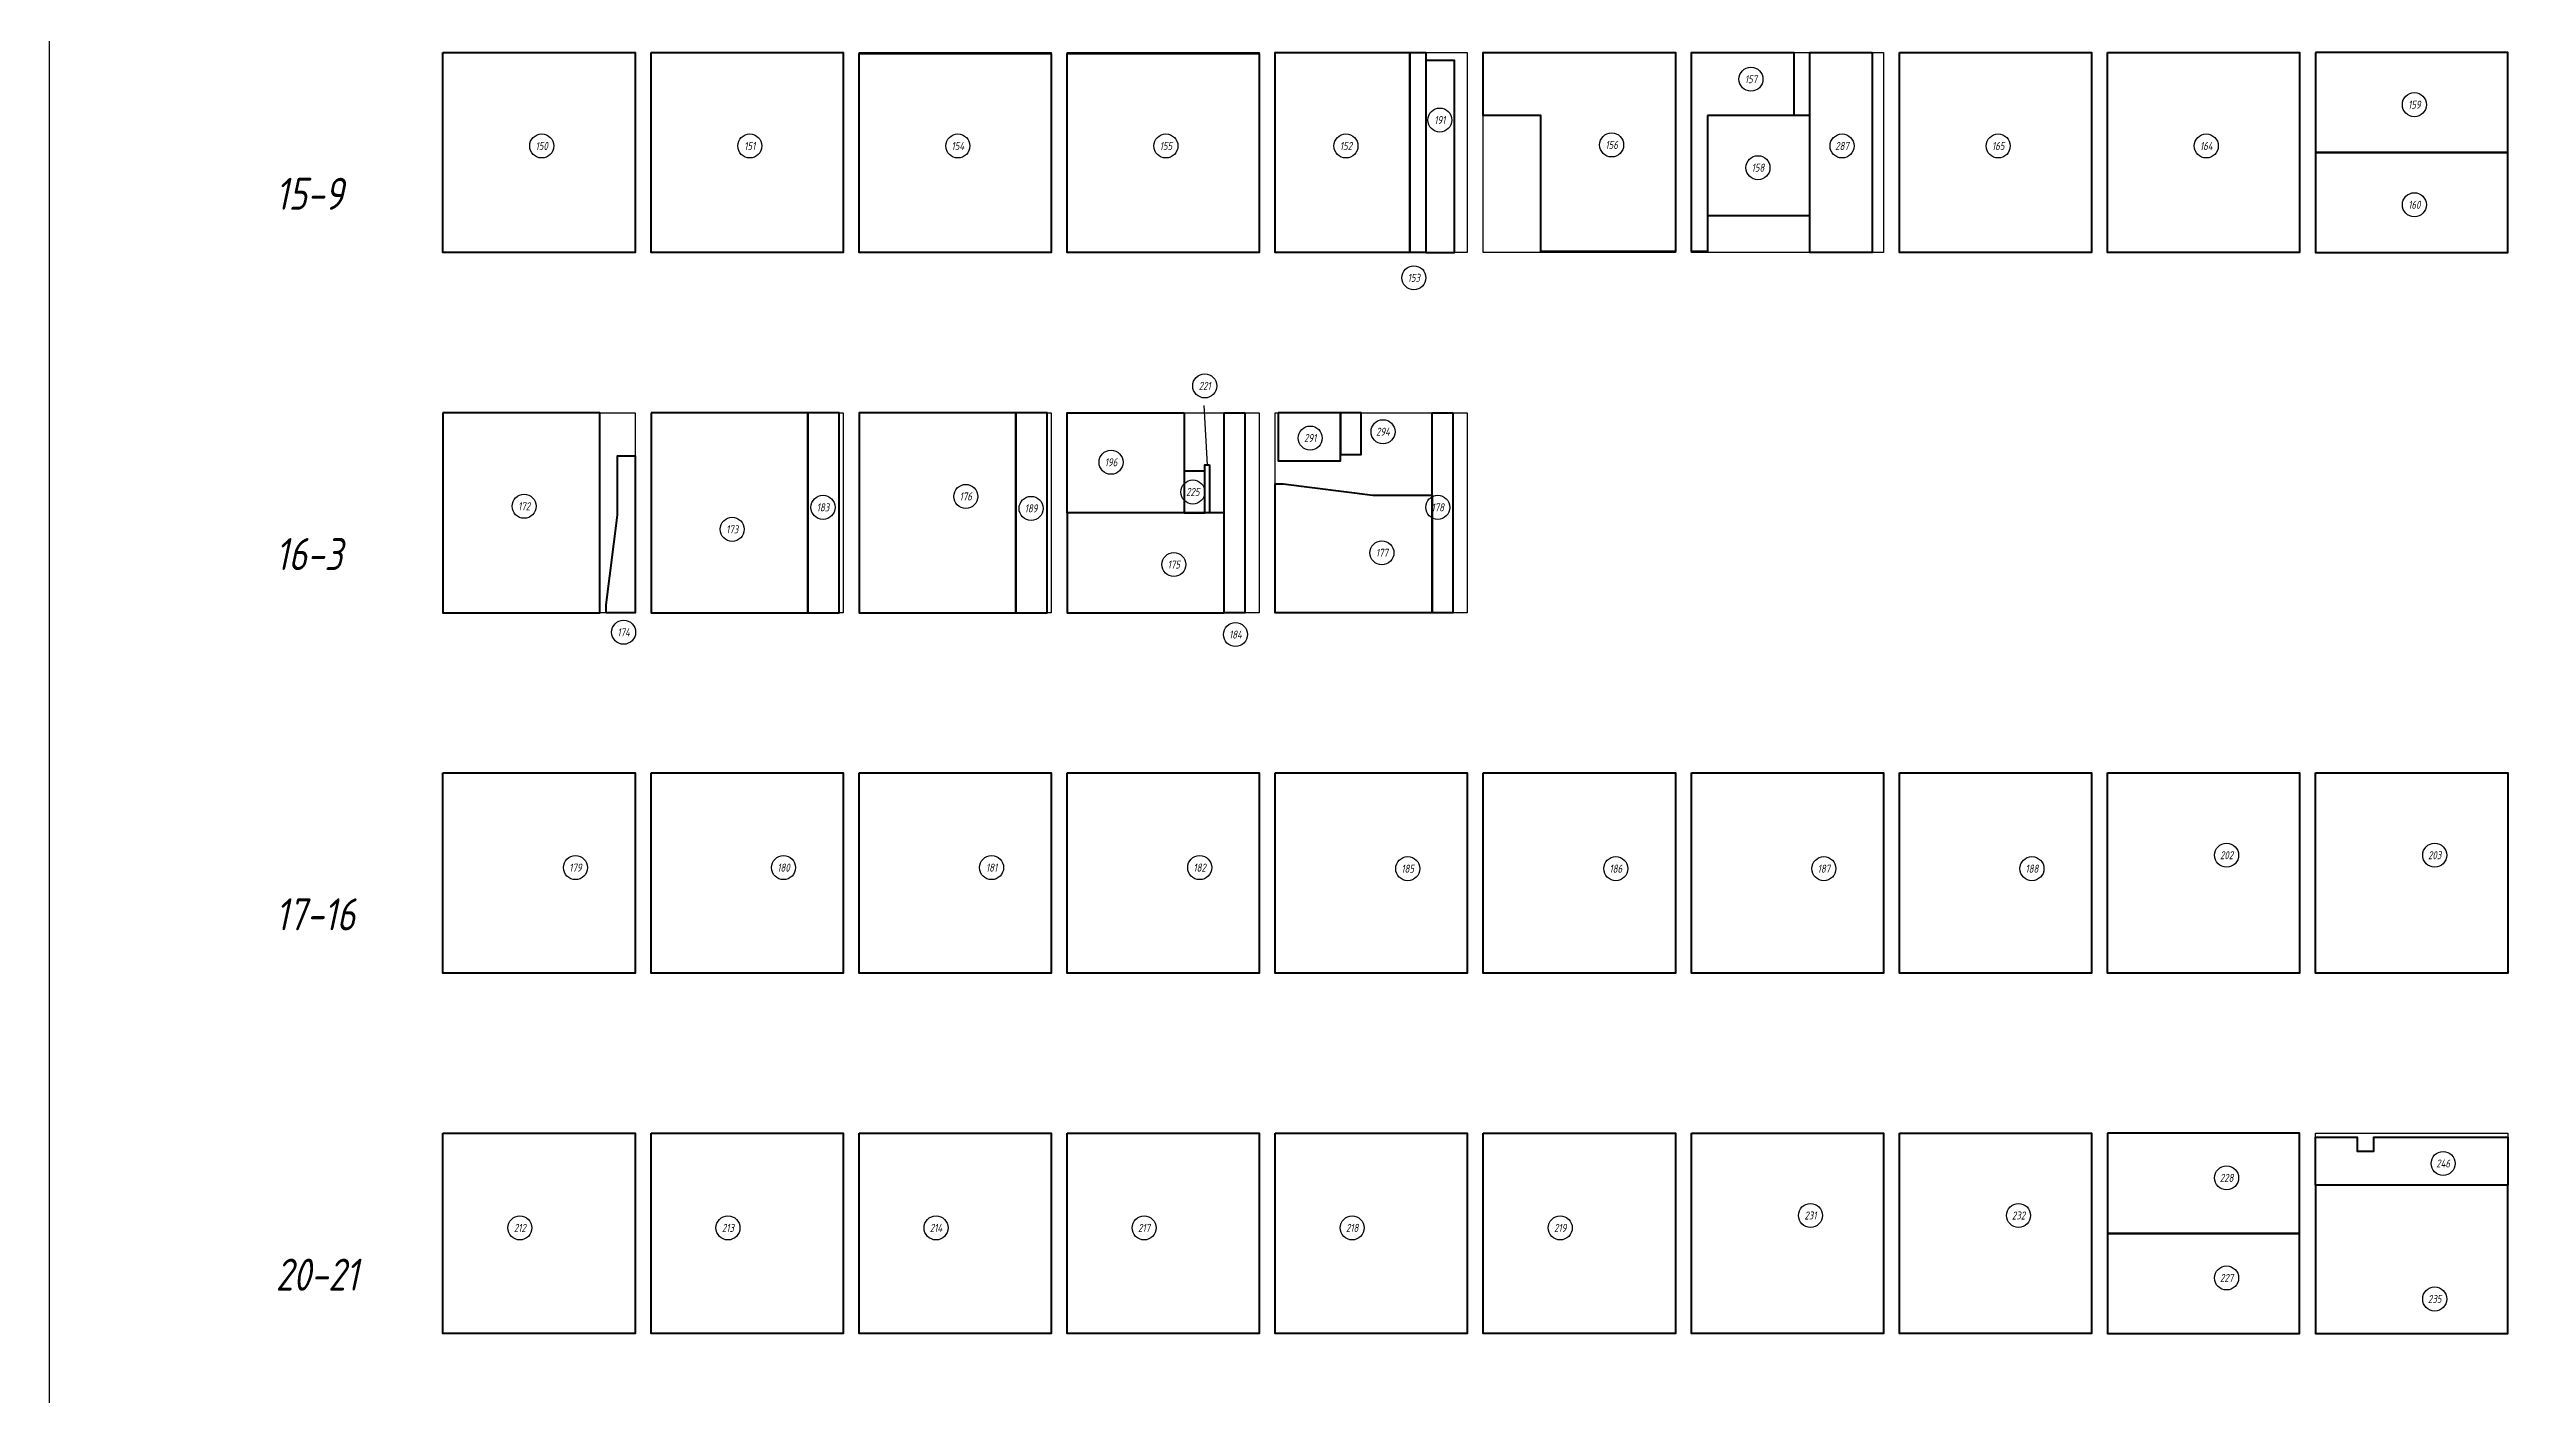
# Model space of a CAD drawing. Header units: millimetres. Extents: x -58926 to 122586, y -58688 to 8347.
# Drawn here: x 32607 to 48017, y -50287 to -41885 of the extents above; entities that cross this region are included whole.
import ezdxf
from ezdxf.enums import TextEntityAlignment as Align

# ---------------------------------------------------------------- set-up
doc = ezdxf.new("R2010")
doc.units = ezdxf.units.MM
doc.layers.add('100 noprint', color=1, linetype='Continuous', plot=False)
doc.layers.add('103 ГВЛ слой 1', color=7, linetype='Continuous')
doc.layers.add('104 ГВЛ слой 2', color=7, linetype='Continuous')
doc.styles.add('ГОСТ-ISOCPEUR', font='isocpeui.ttf', dxfattribs={"width": 0.8})

msp = doc.modelspace()

# ---------------------------------------------------------------- linework, layer by layer
for points in [[(35066.658, -41904.527), (36266.658, -41904.527), (36266.658, -43154.527), (35066.658, -43154.527)], [(36366.658, -41904.527), (37566.658, -41904.527), (37566.658, -43154.527), (36366.658, -43154.527)], [(37666.658, -41904.527), (38866.658, -41904.527), (38866.658, -43154.527), (37666.658, -43154.527)], [(38966.658, -41904.527), (40166.658, -41904.527), (40166.658, -43154.527), (38966.658, -43154.527)], [(40266.658, -41904.527), (41466.658, -41904.527), (41466.658, -43154.527), (40266.658, -43154.527)], [(41566.658, -41904.527), (42766.658, -41904.527), (42766.658, -43154.527), (41566.658, -43154.527)], [(42866.658, -41904.527), (44066.658, -41904.527), (44066.658, -43154.527), (42866.658, -43154.527)], [(44166.658, -41904.527), (45366.658, -41904.527), (45366.658, -43154.527), (44166.658, -43154.527)], [(45466.658, -41904.527), (46666.658, -41904.527), (46666.658, -43154.527), (45466.658, -43154.527)], [(46766.658, -41904.527), (47966.658, -41904.527), (47966.658, -43154.527), (46766.658, -43154.527)], [(35066.658, -44154.527), (36266.658, -44154.527), (36266.658, -45404.527), (35066.658, -45404.527)], [(36366.658, -44154.527), (37566.658, -44154.527), (37566.658, -45404.527), (36366.658, -45404.527)], [(37666.658, -44154.527), (38866.658, -44154.527), (38866.658, -45404.527), (37666.658, -45404.527)], [(38966.658, -44154.527), (40166.658, -44154.527), (40166.658, -45404.527), (38966.658, -45404.527)], [(40266.658, -44154.527), (41466.658, -44154.527), (41466.658, -45404.527), (40266.658, -45404.527)], [(35066.658, -46404.527), (36266.658, -46404.527), (36266.658, -47654.527), (35066.658, -47654.527)], [(36366.658, -46404.527), (37566.658, -46404.527), (37566.658, -47654.527), (36366.658, -47654.527)], [(37666.658, -46404.527), (38866.658, -46404.527), (38866.658, -47654.527), (37666.658, -47654.527)], [(38966.658, -46404.527), (40166.658, -46404.527), (40166.658, -47654.527), (38966.658, -47654.527)], [(40266.658, -46404.527), (41466.658, -46404.527), (41466.658, -47654.527), (40266.658, -47654.527)], [(41566.658, -46404.527), (42766.658, -46404.527), (42766.658, -47654.527), (41566.658, -47654.527)], [(42866.658, -46404.527), (44066.658, -46404.527), (44066.658, -47654.527), (42866.658, -47654.527)], [(44166.658, -46404.527), (45366.658, -46404.527), (45366.658, -47654.527), (44166.658, -47654.527)], [(45466.658, -46404.527), (46666.658, -46404.527), (46666.658, -47654.527), (45466.658, -47654.527)], [(46766.658, -46404.527), (47966.658, -46404.527), (47966.658, -47654.527), (46766.658, -47654.527)], [(35066.658, -48654.527), (36266.658, -48654.527), (36266.658, -49904.527), (35066.658, -49904.527)], [(36366.658, -48654.527), (37566.658, -48654.527), (37566.658, -49904.527), (36366.658, -49904.527)], [(37666.658, -48654.527), (38866.658, -48654.527), (38866.658, -49904.527), (37666.658, -49904.527)], [(38966.658, -48654.527), (40166.658, -48654.527), (40166.658, -49904.527), (38966.658, -49904.527)], [(40266.658, -48654.527), (41466.658, -48654.527), (41466.658, -49904.527), (40266.658, -49904.527)], [(41566.658, -48654.527), (42766.658, -48654.527), (42766.658, -49904.527), (41566.658, -49904.527)], [(42866.658, -48654.527), (44066.658, -48654.527), (44066.658, -49904.527), (42866.658, -49904.527)], [(44166.658, -48654.527), (45366.658, -48654.527), (45366.658, -49904.527), (44166.658, -49904.527)], [(45466.658, -48654.527), (46666.658, -48654.527), (46666.658, -49904.527), (45466.658, -49904.527)], [(46766.658, -48654.527), (47966.658, -48654.527), (47966.658, -49904.527), (46766.658, -49904.527)]]:
    msp.add_lwpolyline(points, close=True)
at = {"layer": '100 noprint'}
msp.add_lwpolyline([(32607.243, -25692.141), (32607.243, -58688.31), (63040.709, -58688.31), (63040.709, -25692.141)], close=True, dxfattribs=at)
at = {"layer": '103 ГВЛ слой 1', "color": 6}
msp.add_line((39821.314, -44108.938), (39841.658, -44479.527), dxfattribs=at)
at = {"layer": '103 ГВЛ слой 1', "color": 6, "lineweight": 40}
for points in [[(35066.658, -41904.527), (36266.658, -41904.527), (36266.658, -43154.527), (35066.658, -43154.527)], [(36366.658, -41904.527), (37566.658, -41904.527), (37566.658, -43154.527), (36366.658, -43154.527)], [(37666.658, -41911.027), (38866.658, -41911.027), (38866.658, -43154.527), (37666.658, -43154.527)], [(38966.658, -41911.027), (40166.658, -41911.027), (40166.658, -43154.527), (38966.658, -43154.527)], [(41106.658, -41904.527), (41106.658, -43154.527), (40266.658, -43154.527), (40266.658, -41904.527)], [(41206.658, -41904.527), (41206.658, -43154.527), (41106.658, -43154.527), (41106.658, -41904.527)], [(41566.658, -42298.027), (41566.658, -41904.527), (42766.658, -41904.527), (42766.658, -43148.027), (41926.658, -43148.027), (41926.658, -42298.027)], [(42966.658, -42298.027), (42966.658, -43148.027), (42866.658, -43148.027), (42866.658, -41904.527), (43506.658, -41904.527), (43506.658, -42298.027)], [(43996.658, -41904.527), (43996.658, -43154.527), (43606.658, -43154.527), (43606.658, -41904.527)], [(41206.658, -43154.527), (41387.158, -43154.527), (41387.158, -41954.527), (41206.658, -41954.527)], [(35066.658, -44154.527), (35066.658, -45404.527), (36046.658, -45404.527), (36046.658, -44154.527)], [(36366.658, -44154.527), (36366.658, -45404.527), (37346.658, -45404.527), (37346.658, -44154.527)], [(37346.658, -44154.527), (37346.658, -45404.527), (37541.658, -45404.527), (37541.658, -44154.527)], [(38646.658, -44154.527), (38646.658, -45404.527), (38841.658, -45404.527), (38841.658, -44154.527)], [(40076.658, -44154.527), (40076.658, -45404.527), (39946.658, -45404.527), (39946.658, -44154.527)], [(40283.858, -44154.527), (40283.858, -44454.527), (40673.858, -44454.527), (40673.858, -44154.527)], [(40673.858, -44154.527), (40673.858, -44415.027), (40803.858, -44415.027), (40803.858, -44154.527)], [(41376.658, -44154.527), (41376.658, -45404.527), (41246.658, -45404.527), (41246.658, -44154.527)], [(36086.158, -45404.527), (36086.158, -45355.118), (36156.158, -44795.118), (36156.158, -44424.527), (36266.658, -44424.527), (36266.658, -45404.527)], [(39696.658, -44519.027), (39696.658, -44779.527), (39826.658, -44779.527), (39826.658, -44519.027)], [(39856.658, -44479.527), (39856.658, -44779.527), (39826.658, -44779.527), (39826.658, -44479.527)], [(35066.658, -46404.527), (36266.658, -46404.527), (36266.658, -47654.527), (35066.658, -47654.527)], [(36366.658, -46404.527), (37566.658, -46404.527), (37566.658, -47654.527), (36366.658, -47654.527)], [(37666.658, -46404.527), (38866.658, -46404.527), (38866.658, -47654.527), (37666.658, -47654.527)], [(38966.658, -46404.527), (40166.658, -46404.527), (40166.658, -47654.527), (38966.658, -47654.527)], [(40266.658, -46404.527), (41466.658, -46404.527), (41466.658, -47654.527), (40266.658, -47654.527)], [(41566.658, -46404.527), (42766.658, -46404.527), (42766.658, -47654.527), (41566.658, -47654.527)], [(42866.658, -46404.527), (44066.658, -46404.527), (44066.658, -47654.527), (42866.658, -47654.527)], [(44166.658, -46404.527), (45366.658, -46404.527), (45366.658, -47654.527), (44166.658, -47654.527)], [(35066.658, -48654.527), (36266.658, -48654.527), (36266.658, -49904.527), (35066.658, -49904.527)], [(36366.658, -48654.527), (37566.658, -48654.527), (37566.658, -49904.527), (36366.658, -49904.527)], [(37666.658, -48654.527), (38866.658, -48654.527), (38866.658, -49904.527), (37666.658, -49904.527)], [(38966.658, -48654.527), (40166.658, -48654.527), (40166.658, -49904.527), (38966.658, -49904.527)], [(40266.658, -48654.527), (41466.658, -48654.527), (41466.658, -49904.527), (40266.658, -49904.527)], [(41566.658, -48654.527), (42766.658, -48654.527), (42766.658, -49904.527), (41566.658, -49904.527)], [(46766.658, -48979.527), (46766.658, -48679.527), (47026.658, -48679.527), (47026.658, -48766.527), (47130.658, -48766.527), (47130.658, -48679.527), (47966.658, -48679.527), (47966.658, -48979.527)]]:
    msp.add_lwpolyline(points, close=True, dxfattribs=at)
at = {"layer": '103 ГВЛ слой 1', "color": 6}
for centre in [(43239.008, -42071.682), (41294.949, -42326.737), (35683.658, -42488.913), (36983.658, -42488.913), (38283.658, -42488.913), (39583.658, -42488.913), (40708.457, -42488.913), (42368.457, -42482.413), (43807.92, -42488.913), (41132.754, -43312.233), (39825.961, -43987.362), (40939.89, -44273.372), (40485.12, -44312.872), (35573.806, -44738.913), (37441.066, -44745.535), (38741.066, -44752.035), (39751.673, -44649.819), (41282.302, -44745.535), (36873.806, -44882.885), (36195.463, -45525.644), (40018.209, -45540.086), (35894.448, -46995.535), (37194.448, -46995.535), (38494.448, -46995.535), (39794.448, -46995.535), (41094.448, -47002.035), (42394.448, -47002.035), (43694.448, -47002.035), (44994.448, -47002.035), (47563.449, -48843.197), (35547.265, -49245.535), (36847.265, -49245.535), (38147.265, -49245.535), (39447.265, -49245.535), (40747.265, -49245.535), (42047.265, -49245.535)]:
    msp.add_circle(centre, 75, dxfattribs=at)
at = {"layer": '104 ГВЛ слой 2', "color": 3, "lineweight": 40}
for points in [[(44166.658, -41904.527), (45366.658, -41904.527), (45366.658, -43154.527), (44166.658, -43154.527)], [(45466.658, -41904.527), (46666.658, -41904.527), (46666.658, -43154.527), (45466.658, -43154.527)], [(46766.658, -41904.527), (46766.658, -42529.527), (47966.658, -42529.527), (47966.658, -41904.527)], [(42966.658, -42298.027), (42966.658, -42923.027), (43606.658, -42923.027), (43606.658, -42298.027)], [(46766.658, -42529.527), (46766.658, -43154.527), (47966.658, -43154.527), (47966.658, -42529.527)], [(38646.658, -45404.527), (38646.658, -44154.527), (37666.658, -44154.527), (37666.658, -45404.527)], [(39696.658, -44154.527), (39696.658, -44779.527), (38966.658, -44779.527), (38966.658, -44154.527)], [(40266.658, -44599.027), (40316.067, -44599.027), (40876.067, -44669.027), (41246.658, -44669.027), (41246.658, -45404.527), (40266.658, -45404.527)], [(38966.658, -44779.527), (38966.658, -45404.527), (39946.658, -45404.527), (39946.658, -44779.527)], [(45466.658, -46404.527), (46666.658, -46404.527), (46666.658, -47654.527), (45466.658, -47654.527)], [(46766.658, -46404.527), (47966.658, -46404.527), (47966.658, -47654.527), (46766.658, -47654.527)], [(42866.658, -48654.527), (44066.658, -48654.527), (44066.658, -49904.527), (42866.658, -49904.527)], [(44166.658, -48654.527), (45366.658, -48654.527), (45366.658, -49904.527), (44166.658, -49904.527)], [(45466.658, -48654.527), (45466.658, -49279.527), (46666.658, -49279.527), (46666.658, -48654.527)], [(46766.658, -48979.527), (46766.658, -49904.527), (47966.658, -49904.527), (47966.658, -48979.527)], [(45466.658, -49279.527), (45466.658, -49904.527), (46666.658, -49904.527), (46666.658, -49279.527)]]:
    msp.add_lwpolyline(points, close=True, dxfattribs=at)
at = {"layer": '104 ГВЛ слой 2', "color": 3}
for centre in [(47383.658, -42230.865), (44783.658, -42488.913), (46083.658, -42488.913), (43282.615, -42624.365), (47383.658, -42855.865), (39240.683, -44464.199), (38333.048, -44677.385), (40933.048, -45029.668), (39633.048, -45102.863), (46210.683, -46917.999), (47510.683, -46917.999), (46210.683, -48933.2), (43610.683, -49167.999), (44910.683, -49167.999), (46210.683, -49558.2), (47510.683, -49689.533)]:
    msp.add_circle(centre, 75, dxfattribs=at)

# ---------------------------------------------------------------- texts
at = {"layer": '100 noprint', "linetype": 'Continuous', "style": 'ГОСТ-ISOCPEUR', "width": 0.8}
for s, p in [('15-9', (34021.354, -42887.395)), ('16-3', (34021.354, -45137.395)), ('17-16', (34021.354, -47387.395)), ('20-21', (34021.354, -49637.395))]:
    msp.add_text(s, height=200, dxfattribs=at).set_placement(p)
at = {"layer": '103 ГВЛ слой 1', "color": 6, "style": 'ГОСТ-ISOCPEUR', "width": 0.8}
for s, p in [('157', (43239.008, -42071.682)), ('191', (41294.949, -42326.737)), ('150', (35683.658, -42488.913)), ('151', (36983.658, -42488.913)), ('154', (38283.658, -42488.913)), ('155', (39583.658, -42488.913)), ('152', (40708.457, -42488.913)), ('156', (42368.457, -42482.413)), ('287', (43807.92, -42488.913)), ('153', (41132.754, -43312.233)), ('221', (39825.961, -43987.362)), ('291', (40485.12, -44312.872)), ('294', (40939.89, -44273.372)), ('225', (39751.673, -44649.819)), ('172', (35573.806, -44738.913)), ('183', (37441.066, -44745.535)), ('189', (38741.066, -44752.035)), ('178', (41282.302, -44745.535)), ('173', (36873.806, -44882.885)), ('174', (36195.463, -45525.644)), ('184', (40018.209, -45540.086)), ('179', (35894.448, -46995.535)), ('180', (37194.448, -46995.535)), ('181', (38494.448, -46995.535)), ('182', (39794.448, -46995.535)), ('185', (41094.448, -47002.035)), ('186', (42394.448, -47002.035)), ('187', (43694.448, -47002.035)), ('188', (44994.448, -47002.035)), ('246', (47563.449, -48843.197)), ('212', (35547.265, -49245.535)), ('213', (36847.265, -49245.535)), ('214', (38147.265, -49245.535)), ('217', (39447.265, -49245.535)), ('218', (40747.265, -49245.535)), ('219', (42047.265, -49245.535))]:
    msp.add_text(s, height=50, dxfattribs=at).set_placement(p, align=Align.MIDDLE)
at = {"layer": '104 ГВЛ слой 2', "color": 3, "style": 'ГОСТ-ISOCPEUR', "width": 0.8}
for s, p in [('159', (47383.658, -42230.865)), ('165', (44783.658, -42488.913)), ('164', (46083.658, -42488.913)), ('158', (43282.615, -42624.365)), ('160', (47383.658, -42855.865)), ('196', (39240.683, -44464.199)), ('176', (38333.048, -44677.385)), ('175', (39633.048, -45102.863)), ('177', (40933.048, -45029.668)), ('202', (46210.683, -46917.999)), ('203', (47510.683, -46917.999)), ('228', (46210.683, -48933.2)), ('231', (43610.683, -49167.999)), ('232', (44910.683, -49167.999)), ('227', (46210.683, -49558.2)), ('235', (47510.683, -49689.533))]:
    msp.add_text(s, height=50, dxfattribs=at).set_placement(p, align=Align.MIDDLE)

doc.saveas('drawing.dxf')
